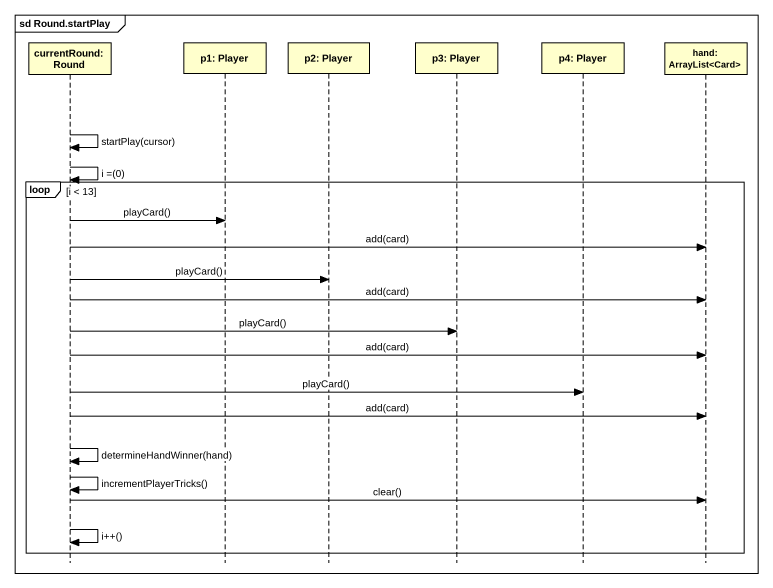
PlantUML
@startuml
mainframe sd Round.startPlay
hide footbox
participant "currentRound: Round" as currentRound_Round
participant "p1: Player" as p1_Player
participant "p2: Player" as p2_Player
participant "p3: Player" as p3_Player
participant "p4: Player" as p4_Player
participant "hand: ArrayList<Card>" as hand_ArrayList_Card

currentRound_Round -> currentRound_Round : startPlay(cursor)
currentRound_Round -> currentRound_Round : i =(0)
loop i < 13
  currentRound_Round -> p1_Player : playCard()
  currentRound_Round -> hand_ArrayList_Card : add(card)
  currentRound_Round -> p2_Player : playCard()
  currentRound_Round -> hand_ArrayList_Card : add(card)
  currentRound_Round -> p3_Player : playCard()
  currentRound_Round -> hand_ArrayList_Card : add(card)
  currentRound_Round -> p4_Player : playCard()
  currentRound_Round -> hand_ArrayList_Card : add(card)
  currentRound_Round -> currentRound_Round : determineHandWinner(hand)
  currentRound_Round -> currentRound_Round : incrementPlayerTricks()
  currentRound_Round -> hand_ArrayList_Card : clear()
  currentRound_Round -> currentRound_Round : i++()
end
@enduml
